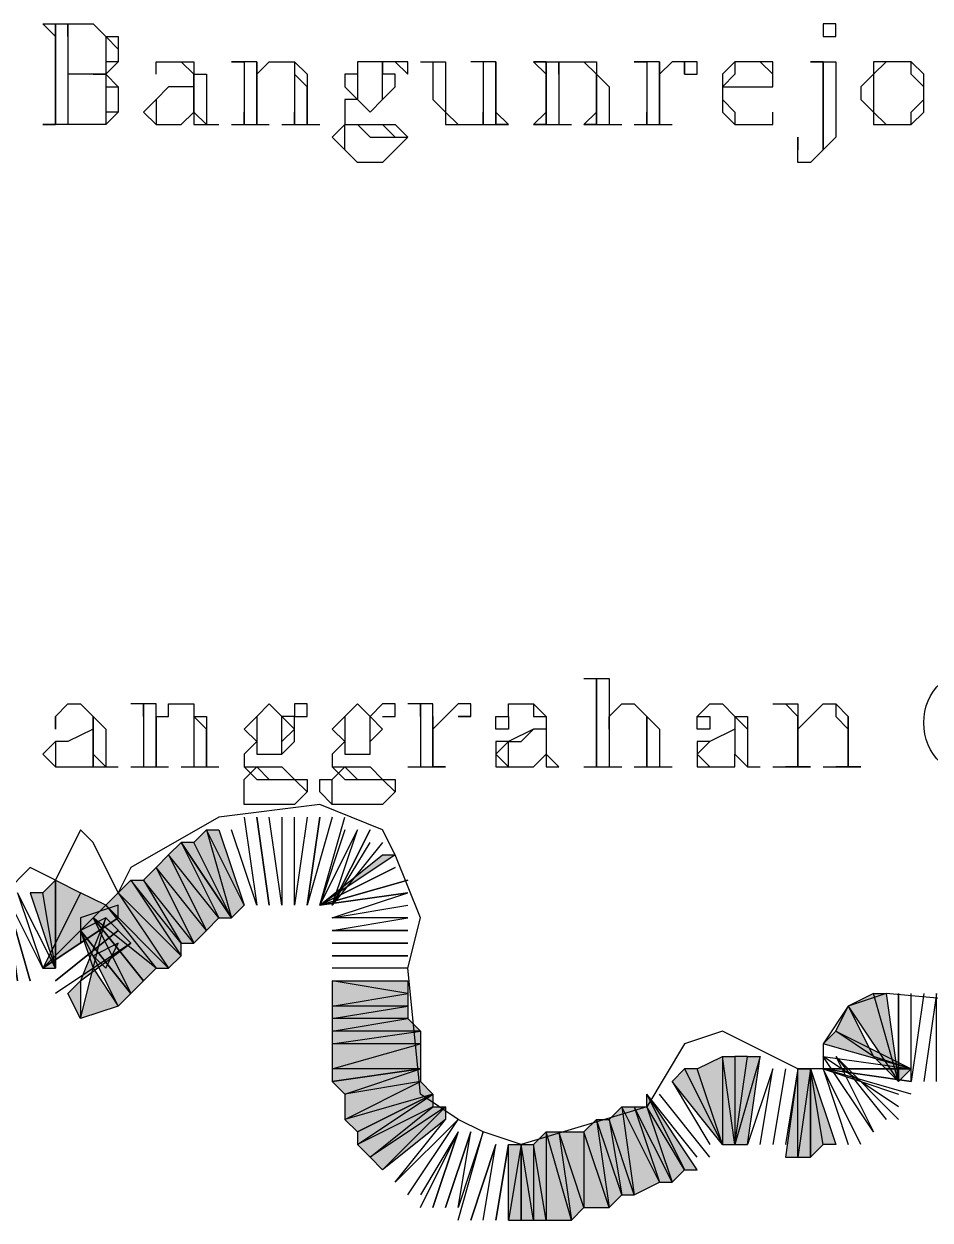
# Model space of a CAD drawing. Header units: millimetres. Extents: x 658 to 813, y 806 to 883.
# Drawn here: x 788.6986 to 788.9175, y 862.2018 to 862.4906 of the extents above; entities that cross this region are included whole.
import ezdxf

# ---------------------------------------------------------------- set-up
doc = ezdxf.new("R2010")
doc.units = ezdxf.units.MM
doc.header["$LTSCALE"] = 0.1
doc.linetypes.add('atContinuous2', pattern=[0])
for name, color, linetype in [('PANTAI', 7, 'Continuous'), ('pantai1', 7, 'Continuous'), ('SYMBOL', 7, 'Continuous'), ('TEXT', 8, 'Continuous'), ('zat_Mask_solid', 7, 'Continuous')]:
    doc.layers.add(name, color=color, linetype=linetype)

msp = doc.modelspace()

# ---------------------------------------------------------------- hatches: boundary and pattern name
at = {"layer": 'pantai1'}
for points in [[(788.75177, 862.27777), (788.74265, 862.29601), (788.74569, 862.29601)], [(788.73657, 862.29297), (788.74569, 862.27473), (788.73353, 862.28993)], [(788.74873, 862.27473), (788.73657, 862.29297), (788.74569, 862.27473)], [(788.73353, 862.28993), (788.74265, 862.27169), (788.73049, 862.28689)], [(788.74569, 862.27473), (788.73353, 862.28993), (788.74265, 862.27169)], [(788.77001, 862.27777), (788.78521, 862.28993), (788.78825, 862.28993)], [(788.74265, 862.27169), (788.73049, 862.28689), (788.73961, 862.26865)], [(788.70617, 862.26865), (788.70617, 862.28385), (788.71225, 862.28081)], [(788.71529, 862.26257), (788.71833, 862.27473), (788.71225, 862.27169)], [(788.72745, 862.25953), (788.71529, 862.27473), (788.72441, 862.25649)], [(788.72441, 862.25649), (788.72137, 862.25345), (788.71225, 862.27169)], [(788.70617, 862.26865), (788.70313, 862.26257), (788.70617, 862.26257)], [(788.71529, 862.26257), (788.72137, 862.25345), (788.71225, 862.25041)], [(788.71225, 862.25953), (788.71225, 862.25041), (788.70921, 862.25649)], [(788.90377, 862.24129), (788.89465, 862.24737), (788.89769, 862.25345)], [(788.91289, 862.23825), (788.89161, 862.24433), (788.89465, 862.24737)], [(788.87033, 862.22001), (788.86729, 862.24129), (788.87033, 862.24129)], [(788.90377, 862.24129), (788.90985, 862.23521), (788.91289, 862.23825)], [(788.77305, 862.23521), (788.79433, 862.23825), (788.77305, 862.23825)], [(788.86729, 862.22001), (788.85513, 862.23521), (788.85817, 862.23825)], [(788.77913, 862.22305), (788.79737, 862.23217), (788.77609, 862.22609)], [(788.78521, 862.21393), (788.80041, 862.22913), (788.80041, 862.22609)]]:
    msp.add_hatch(color=7, dxfattribs=at).paths.add_polyline_path(points)
h = msp.add_hatch(color=7, dxfattribs=at)
h.paths.add_polyline_path([(788.73049, 862.28689), (788.73961, 862.26865), (788.72745, 862.28385)])
h.paths.add_polyline_path([(788.73961, 862.26865), (788.72745, 862.28385), (788.73657, 862.26865)], flags=17)
h = msp.add_hatch(color=7, dxfattribs=at)
h.paths.add_polyline_path([(788.70009, 862.28081), (788.70617, 862.26257), (788.70313, 862.28081)])
h.paths.add_polyline_path([(788.70617, 862.26257), (788.70313, 862.28081), (788.70617, 862.28385)])
h = msp.add_hatch(color=7, dxfattribs=at)
h.paths.add_polyline_path([(788.72745, 862.28385), (788.73657, 862.26865), (788.72441, 862.28385)], flags=16)
h.paths.add_polyline_path([(788.73657, 862.26865), (788.72441, 862.28385), (788.73657, 862.26561)], flags=17)
h.paths.add_polyline_path([(788.72441, 862.28385), (788.73657, 862.26561), (788.72137, 862.28081)])
h = msp.add_hatch(color=7, dxfattribs=at)
h.paths.add_polyline_path([(788.71225, 862.28081), (788.70313, 862.26257), (788.71833, 862.27777)])
h.paths.add_polyline_path([(788.70313, 862.26257), (788.71833, 862.27777), (788.72137, 862.27473)])
h = msp.add_hatch(color=7, dxfattribs=at)
h.paths.add_polyline_path([(788.72137, 862.28081), (788.73353, 862.26257), (788.71833, 862.27777)])
h.paths.add_polyline_path([(788.73353, 862.26257), (788.71833, 862.27777), (788.73049, 862.26257)], flags=17)
h = msp.add_hatch(color=7, dxfattribs=at)
h.paths.add_polyline_path([(788.71529, 862.27473), (788.72441, 862.25649), (788.71225, 862.27169)])
h.paths.add_polyline_path([(788.72441, 862.25649), (788.71225, 862.27169)], flags=17)
h = msp.add_hatch(color=7, dxfattribs=at)
h.paths.add_polyline_path([(788.79129, 862.25345), (788.77305, 862.25345), (788.79129, 862.25649)], flags=17)
h.paths.add_polyline_path([(788.77305, 862.25345), (788.79129, 862.25649), (788.77305, 862.25953)])
h.paths.add_polyline_path([(788.79129, 862.25649), (788.77305, 862.25953), (788.79129, 862.25953)], flags=17)
h = msp.add_hatch(color=7, dxfattribs=at)
h.paths.add_polyline_path([(788.89769, 862.25345), (788.90985, 862.23521), (788.90377, 862.25649)])
h.paths.add_polyline_path([(788.90985, 862.23521), (788.90377, 862.25649), (788.90681, 862.25649)], flags=17)
h = msp.add_hatch(color=7, dxfattribs=at)
h.paths.add_polyline_path([(788.79129, 862.25041), (788.77305, 862.25041), (788.79129, 862.25345)], flags=17)
h.paths.add_polyline_path([(788.77305, 862.25041), (788.79129, 862.25345), (788.77305, 862.25345)], flags=17)
h = msp.add_hatch(color=7, dxfattribs=at)
h.paths.add_polyline_path([(788.79433, 862.24737), (788.77305, 862.24737), (788.79129, 862.25041)])
h.paths.add_polyline_path([(788.77305, 862.24737), (788.79129, 862.25041), (788.77305, 862.25041)], flags=17)
h = msp.add_hatch(color=7, dxfattribs=at)
h.paths.add_polyline_path([(788.79433, 862.24433), (788.77305, 862.24433), (788.79433, 862.24737)], flags=17)
h.paths.add_polyline_path([(788.77305, 862.24433), (788.79433, 862.24737), (788.77305, 862.24737)], flags=17)
h = msp.add_hatch(color=7, dxfattribs=at)
h.paths.add_polyline_path([(788.79433, 862.23825), (788.77305, 862.23825), (788.79433, 862.24433)], flags=17)
h.paths.add_polyline_path([(788.77305, 862.23825), (788.79433, 862.24433), (788.77305, 862.24433)], flags=17)
h = msp.add_hatch(color=7, dxfattribs=at)
h.paths.add_polyline_path([(788.87337, 862.22001), (788.87641, 862.24129), (788.87033, 862.22001)], flags=17)
h.paths.add_polyline_path([(788.87641, 862.24129), (788.87033, 862.22001), (788.87337, 862.24129)], flags=17)
h.paths.add_polyline_path([(788.87033, 862.22001), (788.87337, 862.24129), (788.87033, 862.24129)], flags=0)
h = msp.add_hatch(color=7, dxfattribs=at)
h.paths.add_polyline_path([(788.79433, 862.23521), (788.77609, 862.23217), (788.79433, 862.23825)], flags=17)
h.paths.add_polyline_path([(788.77609, 862.23217), (788.79433, 862.23825), (788.77305, 862.23521)])
h = msp.add_hatch(color=7, dxfattribs=at)
h.paths.add_polyline_path([(788.88857, 862.21697), (788.88857, 862.23825), (788.88553, 862.21697)], flags=17)
h.paths.add_polyline_path([(788.88857, 862.23825), (788.88553, 862.21697), (788.88553, 862.23825)], flags=17)
h = msp.add_hatch(color=7, dxfattribs=at)
h.paths.add_polyline_path([(788.89465, 862.22001), (788.89161, 862.22001), (788.88857, 862.23825)])
h.paths.add_polyline_path([(788.89161, 862.22001), (788.88857, 862.23825), (788.88857, 862.21697)])
h = msp.add_hatch(color=7, dxfattribs=at)
h.paths.add_polyline_path([(788.79737, 862.23217), (788.77609, 862.22609), (788.79433, 862.23521)])
h.paths.add_polyline_path([(788.77609, 862.22609), (788.79433, 862.23521), (788.77609, 862.23217)], flags=17)
h = msp.add_hatch(color=7, dxfattribs=at)
h.paths.add_polyline_path([(788.79737, 862.22913), (788.77913, 862.22001), (788.79737, 862.23217)], flags=17)
h.paths.add_polyline_path([(788.77913, 862.22001), (788.79737, 862.23217), (788.77913, 862.22305)], flags=17)
h = msp.add_hatch(color=7, dxfattribs=at)
h.paths.add_polyline_path([(788.86121, 862.21393), (788.84905, 862.23217), (788.85817, 862.21393)])
h.paths.add_polyline_path([(788.84905, 862.23217), (788.85817, 862.21393), (788.84905, 862.22913)], flags=17)
h = msp.add_hatch(color=7, dxfattribs=at)
h.paths.add_polyline_path([(788.78521, 862.21393), (788.80041, 862.22913), (788.78217, 862.21697)])
h.paths.add_polyline_path([(788.80041, 862.22913), (788.78217, 862.21697), (788.79737, 862.22913)], flags=17)
h = msp.add_hatch(color=7, dxfattribs=at)
h.paths.add_polyline_path([(788.84297, 862.22913), (788.84601, 862.20785), (788.83993, 862.22609)])
h.paths.add_polyline_path([(788.84601, 862.20785), (788.83993, 862.22609), (788.84297, 862.20785)], flags=17)
h = msp.add_hatch(color=7, dxfattribs=at)
h.paths.add_polyline_path([(788.84601, 862.22913), (788.85209, 862.21089), (788.84297, 862.22913)], flags=17)
h.paths.add_polyline_path([(788.85209, 862.21089), (788.84297, 862.22913), (788.84601, 862.20785)])
h = msp.add_hatch(color=7, dxfattribs=at)
h.paths.add_polyline_path([(788.84905, 862.22913), (788.85513, 862.21089), (788.84601, 862.22913)], flags=17)
h.paths.add_polyline_path([(788.85513, 862.21089), (788.84601, 862.22913), (788.85209, 862.21089)], flags=17)
h = msp.add_hatch(color=7, dxfattribs=at)
h.paths.add_polyline_path([(788.83689, 862.22609), (788.83993, 862.20481), (788.83385, 862.22305)])
h.paths.add_polyline_path([(788.83993, 862.20481), (788.83385, 862.22305), (788.83385, 862.20481)], flags=17)
h = msp.add_hatch(color=7, dxfattribs=at)
h.paths.add_polyline_path([(788.83993, 862.22609), (788.84297, 862.20785), (788.83689, 862.22609)], flags=17)
h.paths.add_polyline_path([(788.84297, 862.20785), (788.83689, 862.22609), (788.83993, 862.20481)])
h = msp.add_hatch(color=7, dxfattribs=at)
h.paths.add_polyline_path([(788.82473, 862.22305), (788.82473, 862.20177), (788.82169, 862.22001)])
h.paths.add_polyline_path([(788.82473, 862.20177), (788.82169, 862.22001), (788.82169, 862.20177)], flags=17)
h = msp.add_hatch(color=7, dxfattribs=at)
h.paths.add_polyline_path([(788.82777, 862.22305), (788.83081, 862.20177), (788.82473, 862.22305)], flags=17)
h.paths.add_polyline_path([(788.83081, 862.20177), (788.82473, 862.22305), (788.82473, 862.20177)], flags=17)
h = msp.add_hatch(color=7, dxfattribs=at)
h.paths.add_polyline_path([(788.83385, 862.22305), (788.83385, 862.20481), (788.82777, 862.22305)], flags=17)
h.paths.add_polyline_path([(788.83385, 862.20481), (788.82777, 862.22305), (788.83081, 862.20177)])
h = msp.add_hatch(color=7, dxfattribs=at)
h.paths.add_polyline_path([(788.81865, 862.20177), (788.81865, 862.22001), (788.81561, 862.20177)], flags=17)
h.paths.add_polyline_path([(788.81865, 862.22001), (788.81561, 862.20177), (788.81561, 862.22001)], flags=17)
h = msp.add_hatch(color=7, dxfattribs=at)
h.paths.add_polyline_path([(788.82169, 862.22001), (788.82169, 862.20177), (788.81865, 862.22001)], flags=17)
h.paths.add_polyline_path([(788.82169, 862.20177), (788.81865, 862.22001), (788.81865, 862.20177)], flags=17)
at = {"layer": 'zat_Mask_solid'}
for points in [[(788.74265, 862.29601), (788.74873, 862.27473), (788.73961, 862.29297)], [(788.75177, 862.27777), (788.74265, 862.29601), (788.74873, 862.27473)], [(788.74873, 862.27473), (788.73961, 862.29297), (788.73657, 862.29297)], [(788.73657, 862.26561), (788.72137, 862.28081), (788.73353, 862.26257)], [(788.71833, 862.27777), (788.73049, 862.26257), (788.71529, 862.27473)], [(788.71225, 862.25953), (788.72441, 862.26865), (788.71833, 862.27473)], [(788.73049, 862.26257), (788.71529, 862.27473), (788.72745, 862.25953)], [(788.86729, 862.24129), (788.86729, 862.22001), (788.86121, 862.23825)], [(788.87033, 862.22001), (788.86729, 862.24129), (788.86729, 862.22001)], [(788.86729, 862.22001), (788.86121, 862.23825), (788.85817, 862.23825)], [(788.88553, 862.21697), (788.88553, 862.23825), (788.88249, 862.21697)], [(788.78217, 862.21697), (788.79737, 862.22913), (788.77913, 862.22001)], [(788.85817, 862.21393), (788.84905, 862.22913), (788.85513, 862.21089)]]:
    msp.add_hatch(color=7, dxfattribs=at).paths.add_polyline_path(points)

# ---------------------------------------------------------------- linework, layer by layer
at = {"layer": 'PANTAI', "color": 7}
for points in [[(788.94025, 862.25345), (788.90681, 862.25649), (788.89769, 862.25345), (788.89161, 862.24433), (788.89161, 862.23825), (788.88553, 862.23825), (788.86729, 862.24737), (788.85817, 862.24433), (788.84905, 862.22913), (788.81865, 862.22001), (788.80953, 862.22305), (788.80345, 862.22609), (788.79433, 862.23217), (788.79129, 862.26257), (788.79433, 862.27473), (788.78825, 862.28993), (788.78521, 862.29601), (788.77001, 862.30209), (788.74569, 862.29905), (788.72441, 862.28689), (788.72137, 862.28081), (788.71529, 862.29297), (788.71225, 862.29601), (788.70617, 862.28385), (788.70009, 862.28689), (788.69401, 862.28081)], [(788.71225, 862.26865), (788.72137, 862.27473), (788.72137, 862.27777), (788.71225, 862.27473), (788.71225, 862.26865)], [(788.71833, 862.26257), (788.72137, 862.26865), (788.71529, 862.26561), (788.71833, 862.26257)]]:
    msp.add_lwpolyline(points, dxfattribs=at)
at = {"layer": 'pantai1', "color": 7, "linetype": 'atContinuous2'}
for p, q in [((788.70313, 862.28081), (788.70617, 862.28385)), ((788.70617, 862.28385), (788.70617, 862.26257)), ((788.70009, 862.28081), (788.70617, 862.26257)), ((788.70313, 862.28081), (788.70009, 862.28081)), ((788.71225, 862.28081), (788.70313, 862.26257)), ((788.70617, 862.26257), (788.70313, 862.28081)), ((788.70617, 862.26257), (788.70313, 862.28081)), ((788.71833, 862.27777), (788.71225, 862.28081)), ((788.70313, 862.26257), (788.71833, 862.27777)), ((788.70313, 862.26257), (788.71833, 862.27777)), ((788.71833, 862.27777), (788.72137, 862.27473)), ((788.72137, 862.27473), (788.70313, 862.26257)), ((788.90377, 862.25649), (788.89769, 862.25345)), ((788.90985, 862.23521), (788.90377, 862.25649)), ((788.90985, 862.23521), (788.90377, 862.25649)), ((788.90377, 862.25649), (788.90681, 862.25649)), ((788.90681, 862.25649), (788.90985, 862.23521)), ((788.89769, 862.25345), (788.90985, 862.23521)), ((788.89161, 862.22001), (788.88857, 862.23825)), ((788.88857, 862.23825), (788.89465, 862.22001)), ((788.89161, 862.22001), (788.88857, 862.23825)), ((788.88857, 862.23825), (788.88857, 862.21697)), ((788.81865, 862.22001), (788.81561, 862.20177)), ((788.81865, 862.22001), (788.81561, 862.20177)), ((788.81561, 862.20177), (788.81561, 862.22001)), ((788.81561, 862.22001), (788.81865, 862.22001)), ((788.81865, 862.20177), (788.81865, 862.22001)), ((788.88857, 862.21697), (788.89161, 862.22001)), ((788.89465, 862.22001), (788.89161, 862.22001)), ((788.81561, 862.20177), (788.81865, 862.20177))]:
    msp.add_line(p, q, dxfattribs=at)
at = {"layer": 'pantai1', "color": 7}
for points in [[(788.75177, 862.29905), (788.75481, 862.27777), (788.74873, 862.29601)], [(788.75785, 862.27777), (788.75481, 862.29905), (788.75785, 862.27777)], [(788.76089, 862.29905), (788.76089, 862.27777), (788.75785, 862.29905)], [(788.76697, 862.29905), (788.76393, 862.27777), (788.76393, 862.29905)], [(788.77305, 862.29905), (788.76697, 862.27777), (788.77001, 862.29905), (788.76697, 862.27777)], [(788.77609, 862.29601), (788.77001, 862.27777), (788.77609, 862.29905)], [(788.74265, 862.29601), (788.74873, 862.27473), (788.73961, 862.29297), (788.74265, 862.29601)], [(788.75177, 862.27777), (788.74265, 862.29601), (788.74569, 862.29601), (788.75177, 862.27777)], [(788.75177, 862.27777), (788.74265, 862.29601), (788.74873, 862.27473), (788.75177, 862.27777)], [(788.77305, 862.27777), (788.77913, 862.29601), (788.77001, 862.27777), (788.77913, 862.29601)], [(788.78217, 862.29601), (788.77305, 862.27777), (788.78217, 862.29601)], [(788.73657, 862.29297), (788.74569, 862.27473), (788.73353, 862.28993), (788.73657, 862.29297)], [(788.74873, 862.27473), (788.73961, 862.29297), (788.73657, 862.29297), (788.74873, 862.27473)], [(788.74873, 862.27473), (788.73657, 862.29297), (788.74569, 862.27473), (788.74873, 862.27473)], [(788.78521, 862.29297), (788.77305, 862.27777), (788.78217, 862.29297)], [(788.73353, 862.28993), (788.74265, 862.27169), (788.73049, 862.28689), (788.73353, 862.28993)], [(788.74569, 862.27473), (788.73353, 862.28993), (788.74265, 862.27169), (788.74569, 862.27473)], [(788.77001, 862.27777), (788.78521, 862.28993), (788.78825, 862.28993), (788.77001, 862.27777)], [(788.73049, 862.28689), (788.73961, 862.26865), (788.72745, 862.28385), (788.73049, 862.28689)], [(788.74265, 862.27169), (788.73049, 862.28689), (788.73961, 862.26865), (788.74265, 862.27169)], [(788.79129, 862.28385), (788.77001, 862.27777), (788.79129, 862.28385), (788.77001, 862.27777), (788.78825, 862.28689), (788.77001, 862.27777)], [(788.70617, 862.26865), (788.70617, 862.28385), (788.71225, 862.28081), (788.70617, 862.26865)], [(788.72441, 862.28385), (788.73657, 862.26561), (788.72137, 862.28081), (788.72441, 862.28385)], [(788.72745, 862.28385), (788.73657, 862.26865), (788.72441, 862.28385), (788.72745, 862.28385)], [(788.73657, 862.26865), (788.72441, 862.28385), (788.73657, 862.26561), (788.73657, 862.26865)], [(788.73961, 862.26865), (788.72745, 862.28385), (788.73657, 862.26865), (788.73961, 862.26865)], [(788.70617, 862.26257), (788.69705, 862.28081), (788.70313, 862.26257), (788.69401, 862.28081), (788.70009, 862.25953), (788.69401, 862.28081), (788.69705, 862.25953), (788.69401, 862.28081)], [(788.72137, 862.28081), (788.73353, 862.26257), (788.71833, 862.27777), (788.72137, 862.28081)], [(788.73657, 862.26561), (788.72137, 862.28081), (788.73353, 862.26257), (788.73657, 862.26561)], [(788.77305, 862.27473), (788.79129, 862.28081), (788.77001, 862.27777), (788.79129, 862.28081)], [(788.71833, 862.27777), (788.73049, 862.26257), (788.71529, 862.27473), (788.71833, 862.27777)], [(788.73353, 862.26257), (788.71833, 862.27777), (788.73049, 862.26257), (788.73353, 862.26257)], [(788.77305, 862.27169), (788.79129, 862.27169), (788.77305, 862.27169), (788.79129, 862.27473), (788.77305, 862.27473), (788.79129, 862.27777)], [(788.70313, 862.26257), (788.72137, 862.27473)], [(788.71529, 862.27473), (788.72441, 862.25649), (788.71225, 862.27169), (788.71529, 862.27473)], [(788.71529, 862.26257), (788.71833, 862.27473), (788.71225, 862.27169), (788.71529, 862.26257)], [(788.71225, 862.25953), (788.72441, 862.26865), (788.71833, 862.27473), (788.71225, 862.25953)], [(788.73049, 862.26257), (788.71529, 862.27473), (788.72745, 862.25953), (788.73049, 862.26257)], [(788.72745, 862.25953), (788.71529, 862.27473), (788.72441, 862.25649), (788.72745, 862.25953)], [(788.72137, 862.27169), (788.70617, 862.25953), (788.72137, 862.27169)], [(788.72441, 862.25649), (788.71225, 862.27169), (788.71225, 862.27169), (788.72441, 862.25649)], [(788.72441, 862.25649), (788.72137, 862.25345), (788.71225, 862.27169), (788.72441, 862.25649)], [(788.70617, 862.26865), (788.70313, 862.26257), (788.70617, 862.26257), (788.70617, 862.26865)], [(788.72441, 862.26865), (788.70617, 862.25649)], [(788.79129, 862.26865), (788.77305, 862.26865), (788.79129, 862.26865)], [(788.79129, 862.26561), (788.77305, 862.26561), (788.79129, 862.26561)], [(788.71529, 862.26257), (788.72137, 862.25345), (788.71225, 862.25041), (788.71529, 862.26257)], [(788.79129, 862.26257), (788.77305, 862.26257)], [(788.71225, 862.25953), (788.71225, 862.25041), (788.70921, 862.25649), (788.71225, 862.25953)], [(788.77305, 862.25345), (788.79129, 862.25649), (788.77305, 862.25953), (788.77305, 862.25345)], [(788.79129, 862.25649), (788.77305, 862.25953), (788.79129, 862.25953), (788.79129, 862.25649)], [(788.77305, 862.25953), (788.79129, 862.25953)], [(788.79129, 862.25345), (788.77305, 862.25345), (788.79129, 862.25649), (788.79129, 862.25345)], [(788.90985, 862.23521), (788.90985, 862.25649), (788.90985, 862.23521)], [(788.91593, 862.25649), (788.91289, 862.23521), (788.91289, 862.25649)], [(788.91897, 862.23521), (788.91897, 862.25649), (788.91593, 862.23521)], [(788.79129, 862.25041), (788.77305, 862.25041), (788.79129, 862.25345), (788.79129, 862.25041)], [(788.77305, 862.25041), (788.79129, 862.25345), (788.77305, 862.25345), (788.77305, 862.25041)], [(788.90377, 862.24129), (788.89465, 862.24737), (788.89769, 862.25345), (788.90377, 862.24129)], [(788.79433, 862.24737), (788.77305, 862.24737), (788.79129, 862.25041), (788.79433, 862.24737)], [(788.77305, 862.24737), (788.79129, 862.25041), (788.77305, 862.25041), (788.77305, 862.24737)], [(788.79433, 862.24433), (788.77305, 862.24433), (788.79433, 862.24737), (788.79433, 862.24433)], [(788.77305, 862.24433), (788.79433, 862.24737), (788.77305, 862.24737), (788.77305, 862.24433)], [(788.91289, 862.23825), (788.89161, 862.24433), (788.89465, 862.24737), (788.91289, 862.23825)], [(788.79433, 862.23825), (788.77305, 862.23825), (788.79433, 862.24433), (788.79433, 862.23825)], [(788.77305, 862.23825), (788.79433, 862.24433), (788.77305, 862.24433), (788.77305, 862.23825)], [(788.86729, 862.24129), (788.86729, 862.22001), (788.86121, 862.23825), (788.86729, 862.24129)], [(788.87033, 862.22001), (788.86729, 862.24129), (788.87033, 862.24129), (788.87033, 862.22001)], [(788.87033, 862.22001), (788.86729, 862.24129), (788.86729, 862.22001), (788.87033, 862.22001)], [(788.87337, 862.22001), (788.87641, 862.24129), (788.87033, 862.22001), (788.87337, 862.22001)], [(788.87641, 862.24129), (788.87033, 862.22001), (788.87337, 862.24129), (788.87641, 862.24129)], [(788.87033, 862.22001), (788.87337, 862.24129), (788.87033, 862.24129), (788.87033, 862.22001)], [(788.89161, 862.24129), (788.91289, 862.23825), (788.89161, 862.23825), (788.91289, 862.23825)], [(788.90985, 862.22913), (788.89161, 862.24129)], [(788.89465, 862.24129), (788.90377, 862.22305), (788.89161, 862.24129)], [(788.90985, 862.22609), (788.89465, 862.24129), (788.90681, 862.22609)], [(788.90377, 862.24129), (788.90985, 862.23521), (788.91289, 862.23825), (788.90377, 862.24129)], [(788.77609, 862.23217), (788.79433, 862.23825), (788.77305, 862.23521), (788.77609, 862.23217)], [(788.77305, 862.23521), (788.79433, 862.23825), (788.77305, 862.23825), (788.77305, 862.23521)], [(788.79433, 862.23521), (788.77609, 862.23217), (788.79433, 862.23825), (788.79433, 862.23521)], [(788.86729, 862.22001), (788.85513, 862.23521), (788.85817, 862.23825), (788.86729, 862.22001)], [(788.86729, 862.22001), (788.86121, 862.23825), (788.85817, 862.23825), (788.86729, 862.22001)], [(788.87641, 862.22001), (788.87945, 862.23825), (788.87337, 862.22001)], [(788.88249, 862.23825), (788.87945, 862.22001)], [(788.88553, 862.21697), (788.88553, 862.23825), (788.88249, 862.21697), (788.88553, 862.21697)], [(788.88553, 862.23825), (788.88249, 862.22001)], [(788.88857, 862.21697), (788.88857, 862.23825), (788.88553, 862.21697), (788.88857, 862.21697)], [(788.88857, 862.23825), (788.88553, 862.21697), (788.88553, 862.23825), (788.88857, 862.23825)], [(788.91289, 862.23521), (788.89161, 862.23825), (788.91289, 862.23521)], [(788.91289, 862.23217), (788.89161, 862.23825), (788.90985, 862.23217)], [(788.90073, 862.22001), (788.89161, 862.23825), (788.89769, 862.22001)], [(788.79737, 862.23217), (788.77609, 862.22609), (788.79433, 862.23521), (788.79737, 862.23217)], [(788.77609, 862.22609), (788.79433, 862.23521), (788.77609, 862.23217), (788.77609, 862.22609)], [(788.85513, 862.23521), (788.86425, 862.22001)], [(788.77913, 862.22305), (788.79737, 862.23217), (788.77609, 862.22609), (788.77913, 862.22305)], [(788.79737, 862.22913), (788.77913, 862.22001), (788.79737, 862.23217), (788.79737, 862.22913)], [(788.77913, 862.22001), (788.79737, 862.23217), (788.77913, 862.22305), (788.77913, 862.22001)], [(788.86121, 862.21697), (788.84905, 862.23217)], [(788.86121, 862.21393), (788.84905, 862.23217), (788.85817, 862.21393), (788.86121, 862.21393)], [(788.84905, 862.23217), (788.85817, 862.21393), (788.84905, 862.22913), (788.84905, 862.23217)], [(788.86425, 862.21697), (788.85209, 862.23217)], [(788.78217, 862.21697), (788.79737, 862.22913), (788.77913, 862.22001), (788.78217, 862.21697)], [(788.78521, 862.21393), (788.80041, 862.22913), (788.78217, 862.21697), (788.78521, 862.21393)], [(788.80041, 862.22913), (788.78217, 862.21697), (788.79737, 862.22913), (788.80041, 862.22913)], [(788.78521, 862.21393), (788.80041, 862.22913), (788.80041, 862.22609), (788.78521, 862.21393)], [(788.84297, 862.22913), (788.84601, 862.20785), (788.83993, 862.22609), (788.84297, 862.22913)], [(788.84601, 862.22913), (788.85209, 862.21089), (788.84297, 862.22913), (788.84601, 862.22913)], [(788.85209, 862.21089), (788.84297, 862.22913), (788.84601, 862.20785), (788.85209, 862.21089)], [(788.84905, 862.22913), (788.85513, 862.21089), (788.84601, 862.22913), (788.84905, 862.22913)], [(788.85513, 862.21089), (788.84601, 862.22913), (788.85209, 862.21089), (788.85513, 862.21089)], [(788.85817, 862.21393), (788.84905, 862.22913), (788.85513, 862.21089), (788.85817, 862.21393)], [(788.79129, 862.20785), (788.80345, 862.22609), (788.78825, 862.21089), (788.80041, 862.22609)], [(788.83689, 862.22609), (788.83993, 862.20481), (788.83385, 862.22305), (788.83689, 862.22609)], [(788.83993, 862.22609), (788.84297, 862.20785), (788.83689, 862.22609), (788.83993, 862.22609)], [(788.84297, 862.20785), (788.83689, 862.22609), (788.83993, 862.20481), (788.84297, 862.20785)], [(788.84601, 862.20785), (788.83993, 862.22609), (788.84297, 862.20785), (788.84601, 862.20785)], [(788.79433, 862.20481), (788.80345, 862.22305), (788.79433, 862.20785)], [(788.79737, 862.20481), (788.80345, 862.22305), (788.79737, 862.20481)], [(788.80345, 862.20177), (788.80953, 862.22305), (788.80345, 862.20481), (788.80649, 862.22305), (788.80041, 862.20481), (788.80649, 862.22305)], [(788.82473, 862.22305), (788.82473, 862.20177), (788.82169, 862.22001), (788.82473, 862.22305)], [(788.82777, 862.22305), (788.83081, 862.20177), (788.82473, 862.22305), (788.82777, 862.22305)], [(788.83081, 862.20177), (788.82473, 862.22305), (788.82473, 862.20177), (788.83081, 862.20177)], [(788.83385, 862.22305), (788.83385, 862.20481), (788.82777, 862.22305), (788.83385, 862.22305)], [(788.83385, 862.20481), (788.82777, 862.22305), (788.83081, 862.20177), (788.83385, 862.20481)], [(788.83993, 862.20481), (788.83385, 862.22305), (788.83385, 862.20481), (788.83993, 862.20481)], [(788.80953, 862.20177), (788.81257, 862.22001), (788.80649, 862.20177), (788.81257, 862.22001)], [(788.81257, 862.20177), (788.81561, 862.22001), (788.81257, 862.20177)], [(788.82169, 862.22001), (788.82169, 862.20177), (788.81865, 862.22001), (788.82169, 862.22001)], [(788.82169, 862.20177), (788.81865, 862.22001), (788.81865, 862.20177), (788.82169, 862.20177)], [(788.82473, 862.20177), (788.82169, 862.22001), (788.82169, 862.20177), (788.82473, 862.20177)]]:
    msp.add_lwpolyline(points, dxfattribs=at)
at = {"layer": 'SYMBOL', "color": 7, "linetype": 'atContinuous2'}
msp.add_circle((788.92962, 862.32184), 0.0137, dxfattribs=at)
at = {"layer": 'TEXT', "color": 7}
for points in [[(788.70313, 862.49058), (788.71529, 862.49058), (788.71833, 862.48754), (788.72137, 862.48754), (788.72137, 862.4845), (788.72137, 862.48146), (788.71833, 862.47842), (788.71529, 862.47842)], [(788.70313, 862.49058), (788.70617, 862.48754), (788.70617, 862.49058)], [(788.70617, 862.49058), (788.70617, 862.46626), (788.70617, 862.48754)], [(788.70921, 862.49058), (788.70921, 862.46626)], [(788.71529, 862.49058), (788.71833, 862.48754), (788.71833, 862.48146), (788.71833, 862.47842), (788.71529, 862.47842), (788.70921, 862.47842)], [(788.70921, 862.49058), (788.70921, 862.48754), (788.70921, 862.49058)], [(788.89161, 862.49058), (788.89161, 862.48754), (788.89465, 862.48754), (788.89465, 862.49058), (788.89161, 862.49058), (788.89161, 862.48754), (788.89465, 862.48754)], [(788.71833, 862.48754), (788.72137, 862.4845), (788.72137, 862.48146), (788.71833, 862.48146)], [(788.73049, 862.47842), (788.73049, 862.48146), (788.73353, 862.48146), (788.73657, 862.48146), (788.73961, 862.48146), (788.73961, 862.47842), (788.74265, 862.47842), (788.74265, 862.4693), (788.74265, 862.46626), (788.73961, 862.4693), (788.73961, 862.47842)], [(788.73657, 862.48146), (788.73961, 862.47842), (788.73961, 862.4693), (788.73961, 862.46626), (788.74265, 862.46626), (788.74569, 862.46626)], [(788.75481, 862.48146), (788.75481, 862.46626), (788.75481, 862.48146), (788.74873, 862.48146)], [(788.74873, 862.48146), (788.75177, 862.48146), (788.75177, 862.47842)], [(788.75177, 862.48146), (788.75177, 862.46626)], [(788.75481, 862.47842), (788.75785, 862.48146), (788.76089, 862.48146), (788.76393, 862.48146), (788.76697, 862.47842), (788.76697, 862.47538), (788.76697, 862.46626), (788.76697, 862.47538), (788.76393, 862.47842)], [(788.76089, 862.48146), (788.76393, 862.48146), (788.76393, 862.47842), (788.76393, 862.46626)], [(788.78217, 862.48146), (788.77913, 862.48146), (788.77913, 862.47842), (788.77609, 862.47842), (788.77609, 862.47538), (788.77913, 862.47234), (788.78217, 862.4693), (788.78521, 862.47234), (788.78825, 862.47538), (788.78825, 862.47842), (788.78521, 862.47842), (788.78521, 862.48146), (788.78217, 862.48146)], [(788.78217, 862.48146), (788.77913, 862.48146), (788.77913, 862.47842), (788.77913, 862.47538), (788.77913, 862.47234), (788.78217, 862.4693), (788.78521, 862.47234), (788.78521, 862.47538), (788.78521, 862.47842), (788.78521, 862.48146), (788.78217, 862.48146)], [(788.78825, 862.48146), (788.79129, 862.47842), (788.79129, 862.48146), (788.78825, 862.48146), (788.78521, 862.48146), (788.78521, 862.47842)], [(788.79433, 862.48146), (788.80041, 862.48146), (788.80041, 862.4693), (788.80345, 862.46626)], [(788.79737, 862.48146), (788.79737, 862.47234), (788.80041, 862.4693), (788.80041, 862.46626), (788.80345, 862.46626), (788.80649, 862.46626), (788.80953, 862.46626), (788.80953, 862.4693)], [(788.79737, 862.48146), (788.79737, 862.47842)], [(788.80041, 862.48146), (788.80041, 862.4693)], [(788.81257, 862.48146), (788.81257, 862.46626), (788.81257, 862.48146), (788.80649, 862.48146)], [(788.80953, 862.48146), (788.80953, 862.46626), (788.81561, 862.46626)], [(788.82169, 862.48146), (788.82777, 862.48146), (788.82777, 862.46626)], [(788.82473, 862.48146), (788.82169, 862.48146), (788.82473, 862.47842)], [(788.82473, 862.48146), (788.82473, 862.46626), (788.82473, 862.48146)], [(788.82777, 862.47842), (788.82777, 862.48146), (788.83081, 862.48146), (788.83385, 862.48146), (788.83689, 862.48146), (788.83689, 862.47842), (788.83993, 862.47538), (788.83993, 862.46626)], [(788.83689, 862.47842), (788.83689, 862.47538), (788.83689, 862.46626), (788.83689, 862.47842), (788.83385, 862.48146)], [(788.85209, 862.48146), (788.85209, 862.46626), (788.85209, 862.48146), (788.84601, 862.48146)], [(788.84601, 862.48146), (788.84905, 862.48146), (788.84905, 862.47842)], [(788.84905, 862.48146), (788.84905, 862.46626)], [(788.85817, 862.47842), (788.85817, 862.48146), (788.85817, 862.47842), (788.86121, 862.47842), (788.86121, 862.48146), (788.85817, 862.48146), (788.85513, 862.48146), (788.85209, 862.47842), (788.85209, 862.47538)], [(788.86729, 862.47538), (788.87945, 862.47538), (788.87945, 862.47842), (788.87945, 862.48146), (788.87337, 862.48146), (788.87033, 862.48146), (788.86729, 862.47842), (788.86729, 862.47538), (788.86729, 862.47234), (788.86729, 862.4693), (788.87033, 862.46626), (788.87337, 862.46626), (788.87945, 862.46626), (788.87945, 862.4693)], [(788.87945, 862.47538), (788.87945, 862.47842), (788.87641, 862.48146), (788.87337, 862.48146), (788.87033, 862.48146), (788.87033, 862.47842), (788.86729, 862.47538), (788.86729, 862.47234), (788.87033, 862.4693), (788.87033, 862.46626), (788.87337, 862.46626)], [(788.89161, 862.47842), (788.89161, 862.48146), (788.88857, 862.48146), (788.89465, 862.48146), (788.89465, 862.46322), (788.89161, 862.46018), (788.88857, 862.45714), (788.88553, 862.45714), (788.88553, 862.46018), (788.88553, 862.46322), (788.88553, 862.46018)], [(788.89161, 862.46018), (788.89161, 862.46322), (788.89161, 862.48146), (788.89161, 862.46322), (788.89161, 862.46018), (788.88857, 862.45714)], [(788.90681, 862.48146), (788.90377, 862.48146), (788.90377, 862.47842), (788.90073, 862.47538), (788.90073, 862.47234), (788.90377, 862.4693), (788.90377, 862.46626), (788.90681, 862.46626), (788.90985, 862.46626), (788.91289, 862.46626), (788.91593, 862.4693), (788.91593, 862.47234), (788.91593, 862.47538), (788.91593, 862.47842), (788.91289, 862.48146), (788.90985, 862.48146), (788.90681, 862.48146)], [(788.90681, 862.48146), (788.90377, 862.47842), (788.90377, 862.47538), (788.90377, 862.47234), (788.90377, 862.4693), (788.90681, 862.46626)], [(788.90985, 862.46626), (788.91289, 862.46626), (788.91289, 862.4693), (788.91593, 862.47234), (788.91593, 862.47538), (788.91289, 862.47842), (788.91289, 862.48146), (788.90985, 862.48146)], [(788.71529, 862.47842), (788.71833, 862.47842), (788.72137, 862.47538), (788.72137, 862.4693), (788.71833, 862.46626), (788.71529, 862.46626), (788.70313, 862.46626)], [(788.71529, 862.47842), (788.71833, 862.47842), (788.71833, 862.47538), (788.71833, 862.4693), (788.71833, 862.46626), (788.71529, 862.46626)], [(788.77913, 862.47842), (788.77913, 862.47538), (788.77913, 862.47234)], [(788.78521, 862.47234), (788.78521, 862.47538), (788.78521, 862.47842)], [(788.86729, 862.47842), (788.86729, 862.47538), (788.86729, 862.47234), (788.86729, 862.4693)], [(788.87945, 862.47538), (788.87945, 862.47842)], [(788.90377, 862.47842), (788.90377, 862.47538), (788.90377, 862.47234), (788.90377, 862.4693)], [(788.91593, 862.4693), (788.91593, 862.47234), (788.91593, 862.47538), (788.91593, 862.47842)], [(788.71833, 862.47538), (788.72137, 862.47538), (788.72137, 862.4693), (788.71833, 862.4693)], [(788.73961, 862.47538), (788.73657, 862.47538), (788.73353, 862.47538), (788.73049, 862.47234), (788.72745, 862.4693), (788.73049, 862.46626), (788.73353, 862.46626), (788.73657, 862.46626), (788.73961, 862.4693)], [(788.73657, 862.47538), (788.73353, 862.47538), (788.73049, 862.47234), (788.73049, 862.4693), (788.73049, 862.46626), (788.73353, 862.46626)], [(788.73049, 862.47234), (788.73049, 862.4693), (788.73049, 862.46626)], [(788.77913, 862.47234), (788.77609, 862.47234), (788.77609, 862.4693), (788.77609, 862.46626), (788.77913, 862.46626), (788.78217, 862.46322), (788.78521, 862.46322), (788.78825, 862.46322), (788.79129, 862.46322)], [(788.70313, 862.46626), (788.70617, 862.46626), (788.70617, 862.4693)], [(788.70921, 862.4693), (788.70921, 862.46626)], [(788.74873, 862.46626), (788.75177, 862.46626), (788.75177, 862.4693)], [(788.75481, 862.4693), (788.75481, 862.46626), (788.75785, 862.46626)], [(788.76089, 862.46626), (788.76393, 862.46626), (788.76393, 862.4693)], [(788.76697, 862.4693), (788.76697, 862.46626), (788.77001, 862.46626)], [(788.77609, 862.4693), (788.77609, 862.46626), (788.77913, 862.46626), (788.78521, 862.46626), (788.78825, 862.46626), (788.79129, 862.46322), (788.78825, 862.46018), (788.78521, 862.45714), (788.77913, 862.45714), (788.77609, 862.46018), (788.77305, 862.46322), (788.77609, 862.46626), (788.77913, 862.46626), (788.78217, 862.46626), (788.78521, 862.46626), (788.78825, 862.46322)], [(788.81257, 862.4693), (788.81561, 862.46626), (788.81257, 862.46626)], [(788.82473, 862.46626), (788.82169, 862.46626), (788.82473, 862.4693)], [(788.82777, 862.4693), (788.82777, 862.46626)], [(788.83689, 862.46626), (788.83385, 862.46626), (788.83689, 862.4693)], [(788.83993, 862.4693), (788.83993, 862.46626)], [(788.84601, 862.46626), (788.84905, 862.46626), (788.84905, 862.4693)], [(788.85209, 862.4693), (788.85209, 862.46626), (788.85513, 862.46626)], [(788.74873, 862.46626), (788.75785, 862.46626)], [(788.76089, 862.46626), (788.77001, 862.46626)], [(788.77913, 862.45714), (788.77609, 862.46018), (788.77609, 862.46322), (788.77609, 862.46626), (788.77913, 862.46626)], [(788.82169, 862.46626), (788.83081, 862.46626)], [(788.83385, 862.46626), (788.84297, 862.46626)], [(788.84601, 862.46626), (788.85513, 862.46626)], [(788.83385, 862.3325), (788.83993, 862.3325), (788.83993, 862.31121)], [(788.83385, 862.3325), (788.83689, 862.3325)], [(788.83689, 862.3325), (788.83689, 862.31121), (788.83689, 862.3325)], [(788.70617, 862.32337), (788.70617, 862.32033), (788.70617, 862.32337), (788.70921, 862.32641), (788.71225, 862.32641), (788.71529, 862.32337), (788.71833, 862.32033), (788.71833, 862.31425), (788.71833, 862.31121), (788.71529, 862.31425), (788.71529, 862.32033), (788.71529, 862.32337)], [(788.71225, 862.32641), (788.71529, 862.32337), (788.71529, 862.31425), (788.71529, 862.31121), (788.71833, 862.31121), (788.72137, 862.31121)], [(788.73049, 862.32337), (788.73049, 862.31121), (788.73049, 862.32641), (788.72441, 862.32641)], [(788.72745, 862.32641), (788.72745, 862.31121)], [(788.72745, 862.32641), (788.72745, 862.32337), (788.72745, 862.32641)], [(788.73049, 862.32033), (788.73049, 862.32337), (788.73353, 862.32337), (788.73353, 862.32641), (788.73961, 862.32641), (788.73961, 862.32337), (788.74265, 862.32337), (788.74265, 862.32033), (788.74265, 862.31121), (788.74265, 862.32033), (788.73961, 862.32337)], [(788.73961, 862.32641), (788.73961, 862.32337), (788.73961, 862.32033), (788.73961, 862.31121)], [(788.75785, 862.32641), (788.75481, 862.32337), (788.75177, 862.32033), (788.75481, 862.31729), (788.75481, 862.31425), (788.75785, 862.31425), (788.76089, 862.31425), (788.76393, 862.31729), (788.76393, 862.32033), (788.76393, 862.32337), (788.76089, 862.32337), (788.75785, 862.32641)], [(788.75785, 862.32641), (788.75481, 862.32337), (788.75481, 862.31729), (788.75481, 862.31425), (788.75785, 862.31425), (788.76089, 862.31425), (788.76089, 862.31729), (788.76089, 862.32337), (788.75785, 862.32641)], [(788.76393, 862.32337), (788.76697, 862.32337), (788.76697, 862.32641), (788.76393, 862.32641), (788.76393, 862.32337), (788.76089, 862.32337)], [(788.77913, 862.32641), (788.77609, 862.32337), (788.77305, 862.32033), (788.77609, 862.31729), (788.77609, 862.31425), (788.77913, 862.31425), (788.78217, 862.31425), (788.78217, 862.31729), (788.78521, 862.32033), (788.78217, 862.32337), (788.77913, 862.32641)], [(788.77913, 862.32641), (788.77609, 862.32337), (788.77609, 862.31729), (788.77609, 862.31425), (788.77913, 862.31425), (788.78217, 862.31425), (788.78217, 862.31729), (788.78217, 862.32337), (788.77913, 862.32641)], [(788.78521, 862.32337), (788.78825, 862.32337), (788.78825, 862.32641), (788.78521, 862.32641), (788.78217, 862.32337)], [(788.79737, 862.32337), (788.79737, 862.31121), (788.79737, 862.32641), (788.79129, 862.32641)], [(788.79433, 862.32641), (788.79433, 862.31121)], [(788.79433, 862.32641), (788.79433, 862.32337), (788.79433, 862.32641)], [(788.80649, 862.32337), (788.80345, 862.32337), (788.80649, 862.32337), (788.80649, 862.32641), (788.80345, 862.32641), (788.80041, 862.32337), (788.79737, 862.32033)], [(788.81561, 862.32337), (788.81561, 862.32033), (788.81257, 862.32033), (788.81257, 862.32337), (788.81561, 862.32337), (788.81561, 862.32641), (788.82169, 862.32641), (788.82473, 862.32337), (788.82473, 862.32033), (788.82473, 862.31425), (788.82777, 862.31121)], [(788.82169, 862.32641), (788.82169, 862.32337), (788.82473, 862.32337), (788.82473, 862.31425), (788.82473, 862.31121), (788.82777, 862.31121)], [(788.83993, 862.32033), (788.83993, 862.32337), (788.84297, 862.32641), (788.84601, 862.32641), (788.84905, 862.32337), (788.85209, 862.32033), (788.85209, 862.31121)], [(788.84905, 862.32337), (788.84905, 862.32033), (788.84905, 862.31121), (788.84905, 862.32033), (788.84905, 862.32337), (788.84601, 862.32641)], [(788.86121, 862.32337), (788.86425, 862.32337), (788.86425, 862.32033), (788.86121, 862.32033), (788.86121, 862.32337), (788.86425, 862.32641), (788.86729, 862.32641), (788.87033, 862.32337), (788.87337, 862.32337), (788.87337, 862.32033), (788.87337, 862.31425), (788.87337, 862.31121), (788.87641, 862.31121)], [(788.86729, 862.32641), (788.87033, 862.32337), (788.87033, 862.31425), (788.87337, 862.31121), (788.87641, 862.31121)], [(788.87945, 862.32641), (788.88553, 862.32641), (788.88553, 862.31121)], [(788.88249, 862.32641), (788.88553, 862.32337), (788.88249, 862.32641)], [(788.88553, 862.32641), (788.88553, 862.31121), (788.88553, 862.32337)], [(788.88553, 862.32033), (788.88857, 862.32337), (788.89161, 862.32641), (788.89465, 862.32641), (788.89769, 862.32337), (788.89769, 862.32033), (788.89769, 862.31121), (788.89769, 862.32033), (788.89769, 862.32337)], [(788.89465, 862.32641), (788.89465, 862.32337), (788.89769, 862.32033), (788.89769, 862.31121)], [(788.75481, 862.32337), (788.75481, 862.32033), (788.75481, 862.31729)], [(788.76089, 862.31729), (788.76393, 862.32033), (788.76089, 862.32337)], [(788.77609, 862.32337), (788.77609, 862.32033), (788.77609, 862.31729)], [(788.78217, 862.31729), (788.78217, 862.32033), (788.78217, 862.32337)], [(788.82473, 862.32337), (788.82473, 862.32033), (788.82473, 862.31425), (788.82473, 862.31121)], [(788.87033, 862.32337), (788.87337, 862.32033), (788.87337, 862.31425), (788.87337, 862.31121)], [(788.71529, 862.32033), (788.70921, 862.31729), (788.70617, 862.31729), (788.70313, 862.31425), (788.70617, 862.31121), (788.70921, 862.31121), (788.71225, 862.31121), (788.71529, 862.31121), (788.71529, 862.31425)], [(788.71529, 862.32033), (788.70921, 862.31729), (788.70617, 862.31729), (788.70617, 862.31425), (788.70617, 862.31121), (788.70921, 862.31121)], [(788.82473, 862.32033), (788.82169, 862.32033), (788.81561, 862.31729), (788.81257, 862.31729), (788.81257, 862.31425), (788.81257, 862.31121), (788.81561, 862.31121), (788.81865, 862.31121), (788.82169, 862.31121), (788.82473, 862.31425)], [(788.81561, 862.31729), (788.81257, 862.31425), (788.81561, 862.31121), (788.81561, 862.31425), (788.81561, 862.31729), (788.81865, 862.31729), (788.82169, 862.32033)], [(788.87033, 862.32033), (788.86425, 862.31729), (788.86121, 862.31729), (788.86121, 862.31425), (788.86121, 862.31121), (788.86425, 862.31121), (788.86729, 862.31121), (788.87033, 862.31121), (788.87033, 862.31425)], [(788.87033, 862.32033), (788.86425, 862.31729), (788.86121, 862.31425), (788.86425, 862.31121)], [(788.70617, 862.31729), (788.70617, 862.31425), (788.70617, 862.31121)], [(788.75481, 862.31729), (788.75177, 862.31425), (788.75177, 862.31121), (788.75481, 862.30817), (788.75785, 862.30817), (788.76089, 862.30817), (788.76393, 862.30817), (788.76697, 862.30513)], [(788.77609, 862.31729), (788.77305, 862.31425), (788.77305, 862.31121), (788.77609, 862.30817), (788.77913, 862.30817), (788.78217, 862.30817), (788.78521, 862.30817), (788.78825, 862.30513)], [(788.86121, 862.31729), (788.86121, 862.31425), (788.86121, 862.31121)], [(788.72441, 862.31121), (788.73353, 862.31121)], [(788.73049, 862.31121), (788.73353, 862.31121)], [(788.73657, 862.31121), (788.74569, 862.31121)], [(788.74265, 862.31121), (788.74569, 862.31121)], [(788.75177, 862.31121), (788.75481, 862.31121), (788.76089, 862.31121), (788.76393, 862.30817), (788.76697, 862.30817), (788.76697, 862.30513), (788.76393, 862.30209), (788.76089, 862.30209), (788.75481, 862.30209), (788.75177, 862.30209), (788.75177, 862.30513), (788.75177, 862.30817), (788.75481, 862.31121), (788.75785, 862.30817), (788.76089, 862.30817), (788.76393, 862.30817)], [(788.75481, 862.30209), (788.75177, 862.30209), (788.75177, 862.30513), (788.75177, 862.30817), (788.75481, 862.31121)], [(788.77305, 862.31121), (788.77609, 862.31121), (788.78217, 862.31121), (788.78521, 862.30817), (788.78825, 862.30817), (788.78825, 862.30513), (788.78521, 862.30209), (788.78217, 862.30209), (788.77609, 862.30209), (788.77305, 862.30209), (788.77001, 862.30513), (788.77001, 862.30817), (788.77305, 862.30817), (788.77609, 862.31121), (788.77913, 862.30817), (788.78217, 862.30817), (788.78521, 862.30817)], [(788.77609, 862.30209), (788.77305, 862.30209), (788.77305, 862.30513), (788.77305, 862.30817), (788.77609, 862.31121)], [(788.79129, 862.31121), (788.80041, 862.31121)], [(788.79737, 862.31121), (788.80041, 862.31121), (788.79737, 862.31121)], [(788.83385, 862.31121), (788.84297, 862.31121)], [(788.83385, 862.31121), (788.83689, 862.31121)], [(788.84601, 862.31121), (788.85513, 862.31121)], [(788.84601, 862.31121), (788.84905, 862.31121)], [(788.87945, 862.31121), (788.88857, 862.31121)], [(788.88553, 862.31121), (788.88249, 862.31121), (788.88553, 862.31121), (788.88857, 862.31121), (788.88553, 862.31121)], [(788.89161, 862.31121), (788.90073, 862.31121)], [(788.89769, 862.31121), (788.89465, 862.31121), (788.89769, 862.31121), (788.90073, 862.31121), (788.89769, 862.31121)]]:
    msp.add_lwpolyline(points, dxfattribs=at)

doc.saveas('drawing.dxf')
